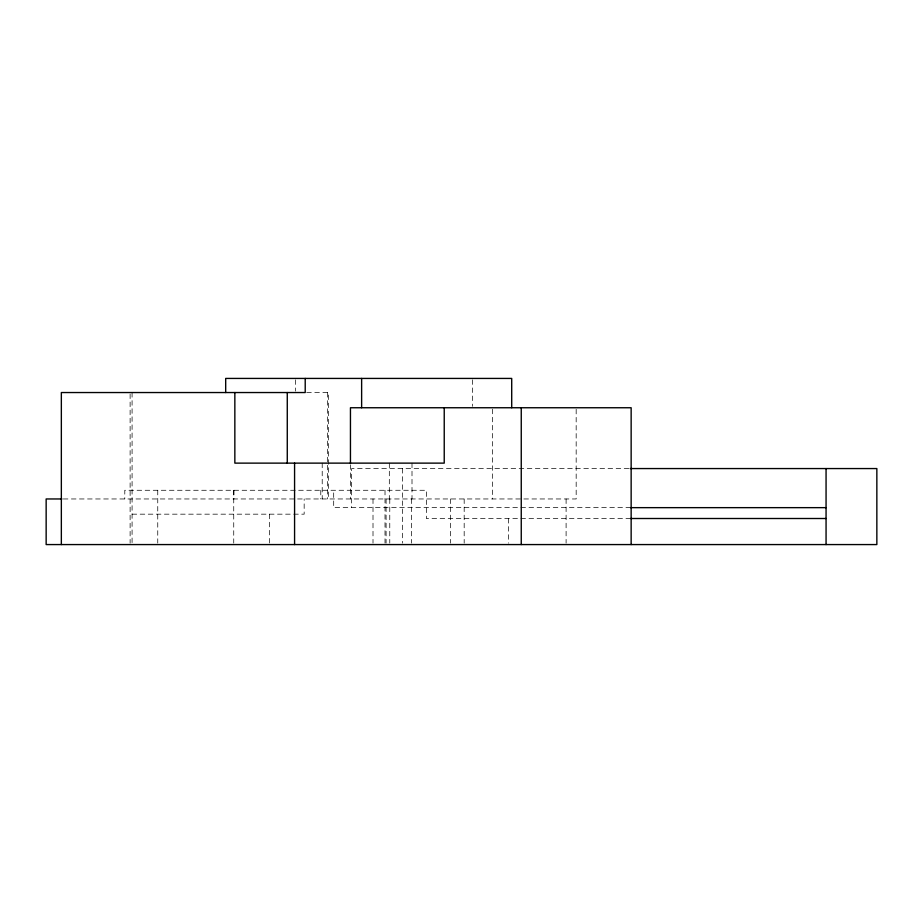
<?xml version="1.0" encoding="UTF-8"?>
<svg xmlns="http://www.w3.org/2000/svg" width="923" height="923" viewBox="0 0 923 923"><rect width="100%" height="100%" fill="white"/><g stroke="black" fill="none" stroke-linecap="round" stroke-linejoin="round"><path stroke-width="0.69" stroke-dasharray="4.62 3.46" d="M306.701 392.54L328.484 392.54L328.484 498.962M628.828 468.561L351.651 468.561L351.651 507.65M63.306 498.962L576.171 498.962L576.171 409.177M630.571 507.65L333.688 507.65L333.688 490.275M132.081 514.169L304.163 514.169L304.163 498.962M630.571 518.507L426.345 518.507L426.345 490.275L124.79 490.275L124.79 498.962M566.099 498.962L566.099 543.151M508.388 518.507L508.388 543.197M492.559 409.177L492.559 498.962M472.357 379.826L472.357 406.351M464.177 498.962L464.177 543.151M450.516 498.962L450.516 543.151M412.004 463.127L412.004 498.962M411.577 498.962L411.577 543.151M402.44 468.561L402.44 543.139M389.771 498.962L389.771 543.151M389.321 463.127L389.321 498.962M386.091 498.962L386.091 543.151M385.018 490.275L385.018 543.139M373.007 498.962L373.007 543.151M350.452 464.754L350.452 498.962M327.469 392.54L327.469 498.962M322.208 463.127L322.208 498.962M320.777 490.275L320.777 498.962M295.625 379.838L295.625 391.133M269.539 514.169L269.539 544.57M233.9 490.275L233.9 498.962M233.738 490.275L233.738 543.139M157.752 490.275L157.752 543.139M132.081 392.54L132.081 543.186M130.12 393.983L130.12 543.139"/><path stroke-width="1.38" d="M630.271 468.561L876.85 468.561L876.85 544.57L46.15 544.57L46.15 498.962L61.91 498.962M630.513 507.65L826.062 507.65M630.513 518.507L826.062 518.507M826.062 468.561L826.062 544.57M631.147 544.57L631.147 407.747L350.452 407.747L350.452 463.334M521.253 407.747L521.253 544.57M511.711 407.747L511.711 378.43L225.685 378.43L225.685 392.54M444.228 407.747L444.228 463.127L234.846 463.127L234.846 392.54M361.631 378.43L361.631 407.747M305.213 378.43L305.213 392.54L61.345 392.54L61.345 544.57M294.575 463.127L294.575 544.57M287.272 392.54L287.272 463.127"/></g></svg>
